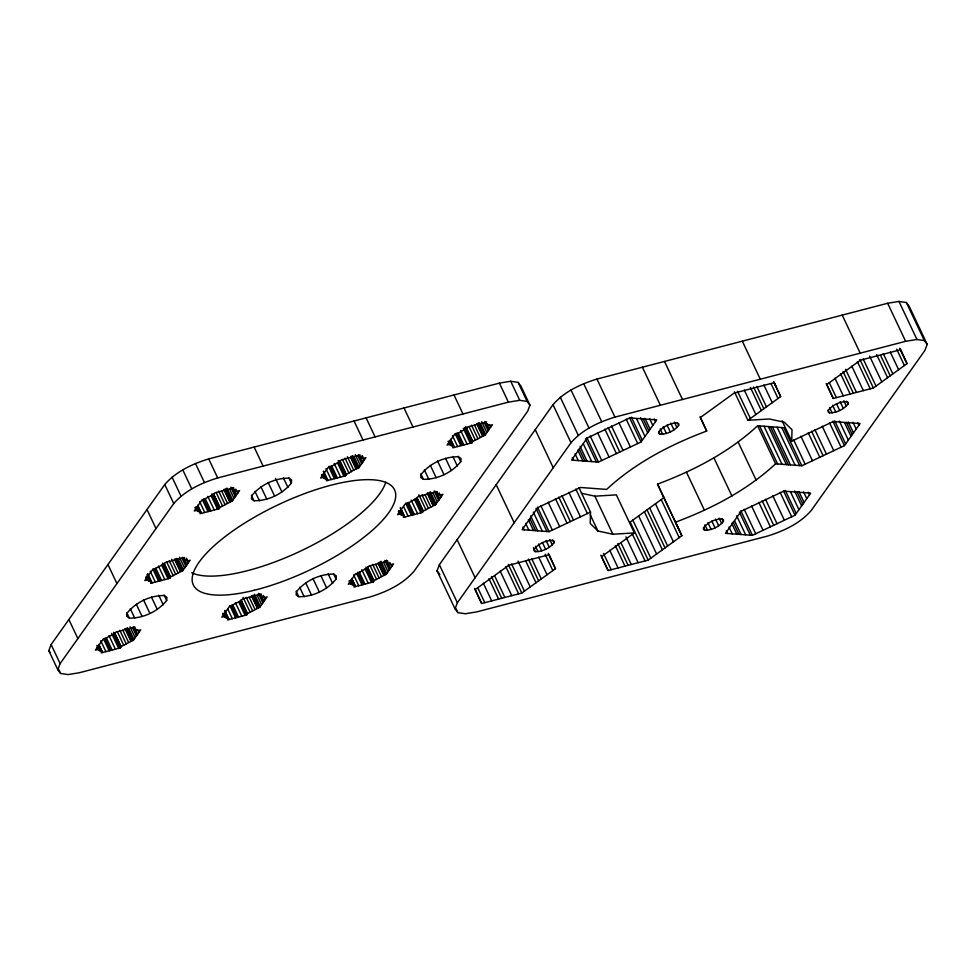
<?xml version="1.0" encoding="UTF-8"?>
<svg xmlns="http://www.w3.org/2000/svg" width="976" height="976" viewBox="0 0 976 976"><rect width="100%" height="100%" fill="white"/><g stroke="black" fill="none" stroke-linecap="round" stroke-linejoin="round"><path stroke-width="1.46" d="M578.963 487.61L590.529 512.083L590.224 523.478L597.91 530.981L612.855 534.238L634.351 532.92L616.368 494.869L594.872 496.186L581.269 493.222M600.826 555.173L608.06 570.557L648.198 560.09L681.846 535.726L675.538 522.184C711.833 508.557 746.994 490.342 775.603 463.82L801.821 465.759L844.423 445.654L860.1 423.56L833.199 421.571L791.707 441.152L792.024 429.757L784.338 422.254L769.393 418.985L747.884 420.302L734.403 391.766M166.64 600.508L166.957 597.336L164.334 595.567C150.341 595.323 135.762 602.229 127.039 613.172L126.721 616.332L129.344 618.113C143.338 618.357 157.917 611.452 166.64 600.508L164.066 595.067M291.312 483.12L291.629 479.96L289.006 478.179C275.012 477.935 260.433 484.84 251.71 495.784L251.393 498.956L254.016 500.737C268.01 500.981 282.589 494.076 291.312 483.12L288.737 477.691M336.049 579.085L336.366 575.913L333.743 574.144C319.738 573.9 305.159 580.805 296.436 591.749L296.118 594.909L298.741 596.69C312.747 596.934 327.326 590.029 336.049 579.085L333.475 573.644M460.721 461.697L461.038 458.537L458.415 456.756C444.409 456.512 429.83 463.417 421.107 474.36L420.79 477.532L423.413 479.314C437.419 479.558 451.998 472.652 460.721 461.697L458.147 456.268M553.978 542.851L554.148 541.265L552.831 540.375C545.828 540.253 538.545 543.705 534.177 549.183L534.018 550.769L535.336 551.647C542.327 551.769 549.622 548.317 553.978 542.851L552.697 540.131M678.649 425.463L678.82 423.889L677.503 422.998C670.5 422.876 663.216 426.329 658.849 431.795L658.69 433.381L660.008 434.271C666.998 434.393 674.294 430.941 678.649 425.463L677.368 422.754M723.387 521.428L723.545 519.842L722.24 518.951C715.237 518.829 707.942 522.282 703.586 527.76L703.428 529.346L704.733 530.224C711.736 530.346 719.031 526.894 723.387 521.428L722.106 518.707M848.059 404.04L848.217 402.466L846.912 401.575C839.909 401.453 832.613 404.906 828.258 410.371L828.099 411.957L829.405 412.848C836.408 412.97 843.703 409.517 848.059 404.04L846.778 401.331M48.8 650.675L51.118 644.55L164.761 484.535C176.107 471.42 192.431 463.929 208.705 458.903L499.395 383.117L510.716 381.274L518.122 382.385L520.964 386.154L529.956 405.174L527.638 411.299L413.995 571.314C402.649 584.429 386.325 591.92 370.05 596.946L79.361 672.732L68.039 674.575L60.634 673.464L57.791 669.695L48.8 650.675L50.227 652.554M57.791 669.695L60.122 663.582L173.752 503.567C185.098 490.452 201.422 482.961 217.697 477.935L508.386 402.149L519.72 400.306L527.113 401.417L529.956 405.174M437.053 570.826L439.371 564.701L553.002 404.686C564.36 391.571 580.671 384.08 596.958 379.054L887.648 303.268L898.969 301.425L906.362 302.536L909.217 306.305L927.2 344.357L924.882 350.482L811.239 510.497C799.893 523.6 783.569 531.09 767.295 536.129L476.605 611.915L465.284 613.745L457.878 612.635L455.036 608.878L437.053 570.826L439.895 574.583M455.036 608.878L457.366 602.753L570.997 442.738C582.343 429.623 598.666 422.132 614.941 417.106L905.63 341.319L916.952 339.477L924.357 340.587L927.2 344.357M120.133 647.942L121.134 646.551L133.322 640.256L140.739 629.825L138.202 630.484L133.968 628.471L134.956 627.068L115.998 632.021L115.009 633.412L102.822 639.707L95.404 650.138L97.942 649.479L102.175 651.492L101.175 652.883L120.133 647.942L113.716 634.351M169.556 578.353L170.544 576.962L182.744 570.667L190.149 560.224L187.612 560.895L183.39 558.882L184.379 557.479L165.42 562.42L164.432 563.823L152.232 570.118L144.826 580.549L147.364 579.89L151.585 581.903L150.597 583.294L169.556 578.353L162.492 563.408M218.978 508.764L219.966 507.361L232.154 501.078L239.571 490.635L237.034 491.306L232.8 489.293L233.801 487.89L214.842 492.831L213.842 494.234L201.654 500.529L194.248 510.96L196.786 510.302L201.007 512.315L200.019 513.705L218.978 508.764L211.914 493.819M246.538 614.978L247.526 613.575L259.726 607.292L267.131 596.848L264.594 597.507L260.372 595.506L261.361 594.103L242.402 599.044L241.414 600.447L229.214 606.73L221.808 617.174L224.346 616.515L228.567 618.516L227.579 619.919L246.538 614.978L240.108 601.387M345.345 475.837L346.346 474.434L355.996 468.797L358.534 468.138L365.939 457.707L363.401 458.366L359.18 456.353L360.168 454.962L341.21 459.903L340.221 461.294L330.571 466.931L328.034 467.589L320.616 478.033L323.154 477.362L327.387 479.375L326.387 480.778L345.345 475.837L338.282 460.879M355.008 585.576L354.02 586.966L372.978 582.025L373.967 580.635L386.154 574.339L393.572 563.896L391.034 564.567L386.801 562.554L387.801 561.151L368.843 566.092L367.842 567.495L358.192 573.119L355.654 573.79L348.249 584.221L350.787 583.563L355.008 585.576L351.799 578.78M453.852 446.386L452.852 447.789L471.811 442.848L472.799 441.445L484.999 435.162L492.404 424.719L489.867 425.377L485.645 423.377L486.634 421.974L467.675 426.915L466.687 428.318L457.024 433.942L454.487 434.601L447.081 445.044L449.619 444.385L453.852 446.386L450.631 439.59M422.327 512.449L423.316 511.058L435.516 504.763L442.921 494.332L440.383 494.991L436.162 492.978L437.15 491.587L418.192 496.528L417.203 497.919L407.541 503.555L405.003 504.214L397.598 514.645L400.136 513.986L404.369 515.999L403.369 517.39L422.327 512.449L415.91 498.858M641.049 441.982L656.738 419.887L629.825 417.899L587.223 438.004L571.533 460.099L598.447 462.087L641.049 441.982L629.483 417.521M795.013 515.218L810.702 493.124L783.789 491.148L741.187 511.253L725.497 533.347L752.411 535.324L795.013 515.218L783.447 490.757M648.198 560.09L630.203 522.038L663.863 497.675L657.543 484.133C693.851 470.505 729.011 452.291 757.62 425.768L783.826 427.708L801.821 465.759M747.884 420.302L780.654 396.585L774.175 382.677L734.05 393.145L700.39 417.508L706.697 431.038C670.402 444.666 635.242 462.88 606.621 489.403L580.427 487.475L537.825 507.581L522.136 529.675L549.049 531.664L590.529 512.083M521.806 593.042L555.466 568.679L548.976 554.771L508.85 565.238L475.19 589.602L481.668 603.497L521.806 593.042L508.313 564.494M634.351 532.92L601.582 556.649L608.06 570.557M873.386 387.997L907.046 363.633L900.567 349.725L860.429 360.193L826.782 384.556L833.26 398.452L873.386 387.997L859.905 359.449M906.362 302.536L924.357 340.587M898.969 301.425L916.952 339.477M887.648 303.268L905.63 341.319M899.811 348.249L905.423 360.156M899.982 348.676L907.046 363.633M896.7 349.225L904.41 365.536M890.283 352.055L898.628 369.721M883.207 353.519L892.845 373.906M880.584 355.423L890.222 375.809M876.668 354.605L887.587 377.712M869.592 356.081L881.804 381.897M863.174 358.912L876.021 386.093M842.227 315.114L860.21 353.166M857.404 361.632L870.25 388.814M851.792 366.146L863.357 390.607M845.533 369.306L856.464 392.413M843.044 371.478L853.329 393.23M840.556 373.662L850.194 394.048M857.599 422.559L858.88 425.28M834.944 378.176L843.288 395.841M843.789 400.733L846.351 406.175M852.975 422.279L856.184 429.074M840.153 401.673L843.362 408.468M848.351 422.01L853.488 432.88M829.332 382.69L836.395 397.635M846.485 422.376L852.255 434.601M836.481 403.698L839.689 410.493M826.196 383.507L833.26 398.452M844.606 422.742L851.035 436.333M832.577 405.247L835.785 412.043M839.348 421.095L848.339 440.127M829.551 407.456L832.125 412.885M834.724 420.815L845.643 443.921M828.124 410.127L829.405 412.848M832.857 421.181L844.423 445.654M829.527 422.754L841.092 447.215M822.207 426.207L833.772 450.68M814.887 429.672L826.44 454.133M811.556 431.233L823.122 455.707M808.226 432.807L819.791 457.268M800.906 436.272L812.471 460.733M773.87 382.08L775.798 386.154M773.565 381.47L780.654 396.585M770.967 383.531L778.031 398.489M793.586 439.725L805.139 464.186M782.069 420.766L791.707 441.152M763.891 385.008L772.248 402.673M742.297 341.161L760.292 379.213M781.727 427.549L799.71 465.601M808.189 492.136L809.47 494.856M777.103 427.207L795.086 465.259M756.827 386.472L766.465 406.858M803.565 491.855L806.774 498.651M753.557 387.021L763.83 408.761M772.48 426.866L790.462 464.918M770.369 426.707L788.364 464.759M750.422 387.46L761.341 410.567M768.38 426.561L786.363 464.613M798.941 491.575L804.078 502.445M797.075 491.941L802.858 504.177M764.001 426.244L781.983 464.295M794.562 490.952L801.625 505.897M744.298 390.071L755.863 414.532M759.609 425.914L777.604 463.966M790.584 492.026L798.929 509.704M757.62 425.768L775.603 463.82M785.314 490.391L796.233 513.498M737.527 391.315L750.385 418.497M780.117 492.331L791.682 516.792M772.797 495.784L784.362 520.245M765.477 499.236L777.042 523.709M738.198 442.152L756.193 480.204M762.146 500.81L773.712 525.271M758.816 502.384L770.381 526.845M751.496 505.836L763.061 530.297M744.176 509.289L755.741 533.762M700.024 416.874L706.697 431.038M740.845 510.863L752.411 535.324M713.956 457.976L731.939 496.028M739.381 512.071L750.312 535.177M664.497 361.449L682.48 399.501M736.685 515.804L745.688 534.836M734.635 520.903L741.052 534.494M733.171 522.099L738.954 534.336M731.707 523.307L736.856 534.177M729.011 527.04L732.232 533.835M726.315 530.785L727.596 533.494M674.379 422.157L676.954 427.598M719.117 518.122L721.679 523.551M670.744 423.096L673.965 429.891M715.481 519.049L718.69 525.844M642.379 367.208L660.362 405.26M667.072 425.121L670.28 431.917M711.809 521.074L715.018 527.87M686.518 472.299L704.501 510.35M663.18 426.671L666.388 433.466M707.905 522.624L711.114 529.419M660.154 428.879L662.716 434.308M704.879 524.832L707.454 530.273M654.225 418.899L655.518 421.608M658.715 431.551L660.008 434.271M703.452 527.516L704.733 530.224M649.601 418.619L652.822 425.414M644.977 418.338L650.126 429.208M643.111 418.704L648.894 430.928M640.598 417.704L647.674 432.661M636.62 418.789L644.977 436.455M631.35 417.142L642.281 440.249M657.543 484.133L680.223 532.249M663.351 496.589L681.846 535.726M626.153 419.082L637.718 443.543M661.228 499.578L679.223 537.63M618.833 422.547L630.398 447.008M596.958 379.054L614.941 417.106M655.445 503.762L673.428 541.814M611.513 426L623.078 450.461M649.662 507.947L667.645 545.999M608.182 427.573L619.748 452.034M647.027 509.85L665.022 547.902M583.685 383.629L601.68 421.681M644.404 511.753L662.387 549.805M604.864 429.135L616.417 453.608M638.621 515.938L656.604 554.002M597.532 432.6L609.097 457.061M632.838 520.135L650.821 558.187M570.997 389.973L588.979 428.025M590.212 436.052L601.777 460.513M586.881 437.626L598.447 462.087M632.204 533.726L645.063 560.907M585.429 438.822L596.348 461.929M583.367 443.921L591.724 461.587M560.297 397.269L578.28 435.32M625.958 536.885L638.158 562.701M580.025 446.3L587.101 461.245M579.207 448.862L584.99 461.099M577.755 450.07L582.892 460.94M620.98 542.754L631.265 564.506M553.002 404.686L570.997 442.738M617.845 543.571L628.129 565.324M575.059 453.803L578.268 460.599M594.872 496.186L612.855 534.238M615.356 545.755L624.994 566.141M572.351 457.537L573.644 460.257M609.744 550.269L618.089 567.934M590.199 514.669L597.91 530.981M575.816 489.098L587.381 513.571M603.485 553.429L611.196 569.74M518.122 382.385L527.113 401.417M568.874 492.38L580.439 516.841M535.251 429.684L553.246 467.736M510.716 381.274L519.72 400.306M561.932 495.649L573.498 520.11M558.784 497.138L570.35 521.599M555.454 498.712L567.019 523.173M499.395 383.117L508.386 402.149M548.134 502.164L559.699 526.625M540.814 505.629L552.367 530.09M537.483 507.191L549.049 531.664M536.019 508.398L546.938 531.505M549.708 539.545L552.282 544.974M533.323 512.132L542.314 531.164M546.072 540.472L549.293 547.268M489.269 424.609L490.55 427.329M530.627 515.865L537.691 530.822M548.671 554.173L550.598 558.248M548.231 553.294L555.466 568.679M486.707 423.682L489.281 429.123M542.4 542.497L545.608 549.293M484.852 421.778L488.708 429.94M529.809 518.439L535.592 530.663M484.267 422.596L488.122 430.758M545.12 554.27L552.831 570.582M528.345 519.635L533.482 530.505M481.705 421.681L486.853 432.551M538.508 544.047L541.717 550.842M480.436 423.474L485.572 434.344M479.216 422.925L484.999 435.162M478.813 423.023L484.596 435.259M525.649 523.38L528.858 530.163M477.947 423.255L483.73 435.491M535.482 546.255L538.044 551.696M477.069 423.486L482.852 435.711M476.678 423.584L482.461 435.821M538.691 557.101L547.048 574.766M533.408 547.573L535.336 551.647M522.953 527.113L524.234 529.834M474.482 425.085L480.265 437.309M471.481 425.17L477.911 438.761M531.627 558.565L541.265 578.951M453.974 394.963L462.966 413.983M468.98 426.561L475.41 440.152M496.186 484.694L514.181 522.746M465.735 426.5L472.799 441.445M528.358 559.114L538.63 580.854M466.223 428.074L472.652 441.664M465.881 428.562L472.311 442.152M464.905 427.683L471.969 442.628M464.747 427.891L471.811 442.848M463.271 428.281L470.334 443.226M525.722 561.017L536.007 582.757M460.648 430.489L467.077 444.08M458.037 432.697L463.82 444.934M518.012 561.127L530.224 586.942M456.548 433.088L462.331 445.312M455.072 433.466L460.855 445.703M452.449 435.674L457.598 446.557M511.583 563.957L524.441 591.139M450.485 439.249L454.34 447.398M450.485 439.81L453.694 446.605M449.753 440.737L452.327 446.166M449.167 441.677L451.095 445.751M448.265 441.079L450.192 445.154M448.338 441.664L449.619 444.385M505.824 566.678L518.671 593.859M452.815 456.451L457.305 465.967M500.212 571.192L511.778 595.653M445.544 458.317L451.327 470.542M494.6 575.706L504.873 597.458M437.553 461.014L443.97 474.604M491.465 576.523L501.737 598.276M488.964 578.707L498.602 599.093M404.015 407.98L413.007 427.012M430.392 465.467L436.174 477.691M483.352 583.221L491.709 600.887M439.139 492.856L441.067 496.93M436.589 491.941L439.798 498.736M435.369 491.392L439.224 499.541M424.353 469.883L428.854 479.399M434.149 490.843L438.639 500.359M457.134 539.704L475.117 577.755M432.868 492.636L437.37 502.152M477.74 587.735L484.804 602.68M430.306 491.721L436.089 503.945M420.851 473.872L423.413 479.314M429.733 492.526L435.516 504.763M429.977 493.99L435.113 504.873M474.58 588.394L481.668 603.497M428.464 492.868L434.247 505.092M427.586 493.087L433.368 505.324M427.195 493.197L432.978 505.422M425.011 494.686L430.782 506.922M421.998 494.783L428.427 508.374M418.863 494.808L425.926 509.753M416.898 497.467L423.316 511.058M416.74 497.687L423.169 511.278M416.398 498.163L422.828 511.753M416.057 498.638L422.486 512.229M414.422 499.248L420.851 512.839M411.164 500.102L417.594 513.693M439.371 564.701L457.366 602.753M408.554 502.311L414.336 514.535M407.065 502.689L412.848 514.925M366.085 417.874L375.077 436.894M455.951 608.56L457.878 612.635M405.589 503.079L411.372 515.316M403.613 506.642L408.114 516.158M400.355 507.496L404.857 517.012M400.355 508.057L404.21 516.219M400.27 510.338L402.844 515.779M399.684 511.29L401.612 515.365M398.781 510.68L400.709 514.767M398.452 511.375L399.733 514.096M354.044 421.01L363.048 440.042M362.12 455.646L363.401 458.366M362.169 456.243L364.097 460.318M360.254 456.67L362.816 462.112M358.387 454.767L362.242 462.929M357.802 455.585L361.657 463.734M355.252 454.657L360.388 465.528M353.971 456.451L359.107 467.321M352.751 455.914L358.534 468.138M352.36 456.012L358.131 468.248M351.482 456.243L357.265 468.468M350.616 456.463L356.399 468.7M350.86 457.927L355.996 468.797M347.383 456.707L353.812 470.298M345.016 458.159L351.445 471.75M342.527 459.55L348.944 473.14M389.79 562.432L391.718 566.507M339.916 460.843L346.346 474.434M339.758 461.062L346.187 474.653M386.594 560.151L390.449 568.3M339.416 461.538L345.846 475.129M386.008 560.968L389.863 569.118M338.44 460.66L345.504 475.617M384.788 560.419L389.29 569.935M337.44 462.624L343.869 476.215M383.519 562.213L388.009 571.729M380.957 561.285L386.74 573.522M334.182 463.478L340.612 477.069M380.384 562.103L386.154 574.339M379.981 562.213L385.764 574.437M379.115 562.432L384.886 574.669M378.237 562.664L384.019 574.901M378.481 564.128L383.629 574.998M331.572 465.686L337.354 477.911M330.083 466.077L335.866 478.301M375.65 564.262L381.433 576.499M328.607 466.455L334.39 478.691M372.649 564.36L379.066 577.951M325.996 468.663L331.132 479.533M370.148 565.738L376.577 579.329M323.532 471.225L327.875 480.387M323.373 471.445L327.228 479.594M323.288 473.714L325.862 479.155M367.537 567.044L373.967 580.635M367.391 567.251L373.808 580.842M367.049 567.739L373.466 581.33M322.714 474.665L324.642 478.74M366.708 568.215L373.125 581.806M365.915 567.08L372.978 582.025M322.446 475.422L323.727 478.142M321.873 474.653L323.154 477.362M321.47 474.751L322.763 477.471M365.073 568.825L371.49 582.416M361.815 569.667L368.233 583.258M359.192 571.875L364.975 584.112M357.716 572.265L363.499 584.502M356.874 574.01L362.011 584.88M353.617 574.864L358.753 585.734M351.641 578.426L355.496 586.588M351.641 579L354.849 585.795M352.592 582.196L354.508 586.271M350.921 579.915L353.483 585.344M350.335 580.854L352.263 584.929M350.067 581.623L351.36 584.331M349.493 580.842L350.787 583.563M349.103 580.94L350.384 583.66M283.406 477.874L287.908 487.39M328.143 573.827L332.633 583.343M275.5 478.374L281.918 491.965M320.872 575.694L326.655 587.93M254.126 447.057L263.117 466.089M268.144 482.437L274.573 496.028M312.881 578.39L319.298 591.981M260.995 486.89L266.777 499.114M305.72 582.843L311.503 595.079M254.943 491.306L259.445 500.822M299.681 587.259L304.183 596.775M251.442 495.296L254.016 500.737M296.179 591.249L298.741 596.69M235.789 489.171L237.717 493.246M233.227 488.244L236.448 495.039M232.007 487.707L235.863 495.857M230.787 487.158L235.289 496.674M229.519 488.952L234.008 498.468M226.957 488.024L232.739 500.261M226.383 488.842L232.154 501.078M225.981 488.952L231.763 501.176M225.114 489.171L230.897 501.408M224.236 489.403L230.019 501.627M223.846 489.501L229.628 501.737M208.705 458.903L217.697 477.935M221.65 491.001L227.432 503.238M218.648 491.087L225.078 504.677M216.147 492.477L222.577 506.068M263.349 595.384L265.277 599.459M213.549 493.771L219.966 507.361M213.39 493.99L219.807 507.581M260.799 594.457L264.008 601.253M213.049 494.478L219.466 508.069M259.567 593.908L263.422 602.07M212.707 494.954L219.136 508.545M258.347 593.371L262.849 602.887M211.072 495.564L217.489 509.155M195.432 463.478L204.435 482.51M257.078 595.165L261.58 604.681M254.516 594.238L260.299 606.474M207.815 496.406L214.232 509.997M253.943 595.055L259.726 607.292M254.187 596.519L259.323 607.389M252.674 595.384L258.457 607.621M251.796 595.616L257.579 607.841M251.405 595.714L257.188 607.95M205.192 498.614L210.975 510.851M203.716 499.004L209.498 511.241M249.209 597.214L254.992 609.439M202.239 499.395L208.01 511.619M246.208 597.3L252.638 610.891M199.616 501.603L204.753 512.473M182.744 469.822L191.735 488.854M243.073 597.324L250.137 612.281M197.64 505.165L201.495 513.315M197.64 505.727L200.849 512.522M241.109 599.984L247.526 613.575M196.92 506.654L199.482 512.083M240.95 600.203L247.379 613.794M240.608 600.691L247.038 614.282M196.335 507.593L198.262 511.668M240.267 601.167L246.696 614.758M195.432 506.995L197.359 511.07M195.493 507.581L196.786 510.302M195.102 507.679L196.383 510.399M238.632 601.765L245.061 615.356M235.375 602.619L241.804 616.21M232.752 604.827L238.534 617.064M172.044 477.118L181.036 496.15M231.275 605.218L237.058 617.442M229.799 605.596L235.582 617.832M227.823 609.17L232.325 618.686M224.712 610.366L229.055 619.528M225.2 611.94L228.421 618.735M164.761 484.535L173.752 503.567M224.48 612.867L227.042 618.296M223.894 613.806L225.822 617.881M222.992 613.209L224.919 617.283M223.053 613.794L224.346 616.515M186.331 558.174L187.612 560.895M186.367 558.76L188.295 562.835M184.452 559.199L187.026 564.628M182.597 557.296L186.453 565.446M182.012 558.113L185.867 566.263M179.45 557.186L184.598 568.056M178.181 558.98L183.317 569.85M176.961 558.431L182.744 570.667M176.558 558.54L182.341 570.765M175.692 558.76L181.475 570.997M175.46 560.346L180.597 571.228M174.423 559.089L180.206 571.326M171.593 559.236L178.01 572.827M146.998 509.533L156.001 528.565M169.226 560.688L175.656 574.278M166.725 562.066L173.155 575.657M164.127 563.372L170.544 576.962M163.968 563.579L170.397 577.17M163.626 564.067L170.056 577.658M162.65 563.189L169.714 578.134M161.65 565.153L168.079 578.744M158.393 565.995L164.822 579.585M155.782 568.203L161.565 580.439M154.293 568.593L160.076 580.83M152.817 568.984L158.6 581.208M150.194 571.192L155.343 582.062M158.734 595.25L163.236 604.766M147.742 573.742L152.085 582.916M147.583 573.961L151.439 582.123M146.851 574.876L150.072 581.672M146.912 577.182L148.84 581.257M146.656 577.951L147.937 580.659M146.083 577.17L147.364 579.89M145.68 577.28L146.961 579.988M151.463 597.117L157.246 609.353M143.472 599.813L149.901 613.404M136.323 604.266L142.106 616.503M130.272 608.682L134.773 618.198M107.946 564.543L116.937 583.575M137.592 629.715L138.885 632.424M134.395 627.422L137.604 634.217M126.77 612.672L129.344 618.113M133.175 626.885L137.03 635.034M132.59 627.702L136.445 635.852M130.04 626.775L135.176 637.645M128.759 628.568L133.907 639.439M127.539 628.019L133.322 640.256M127.148 628.129L132.931 640.354M126.27 628.349L132.053 640.585M125.404 628.581L131.187 640.817M125.001 628.69L130.784 640.915M122.817 630.179L128.6 642.415M119.816 630.276L126.233 643.867M117.315 631.655L123.732 645.246M114.704 632.96L121.134 646.551M114.546 633.18L120.975 646.771M113.57 632.302L120.634 647.247M113.875 634.132L120.292 647.722M111.593 633.375L118.657 648.332M108.97 635.583L115.4 649.174M106.36 637.792L112.142 650.028M104.883 638.182L110.654 650.419M103.395 638.572L109.178 650.797M100.784 640.781L105.92 651.651M98.808 644.343L102.663 652.505M98.808 644.916L102.016 651.712M99.113 646.746L101.675 652.188M98.076 645.831L100.65 651.273M96.856 645.417L99.43 650.858M97.234 647.539L98.515 650.26M68.881 619.553L77.873 638.572M51.118 644.55L60.122 663.582M58.719 669.39L60.634 673.464M385.764 482.242A111.288 36.234 -25.3 0 1 298.863 551.867A111.288 36.234 -25.3 0 1 191.723 572.778M254.211 590.273A111.288 36.234 -25.3 0 0 394.975 490.843A111.288 36.234 -25.3 0 0 232.63 531.09A111.288 36.234 -25.3 0 0 254.211 590.273"/></g></svg>
